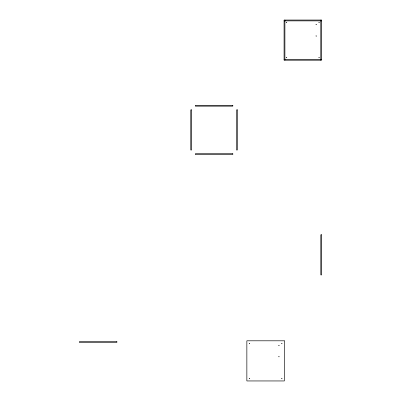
<?xml version="1.0" encoding="UTF-8"?>
<svg xmlns="http://www.w3.org/2000/svg" width="401" height="401" viewBox="0 0 401 401"><rect width="100%" height="100%" fill="white"/><g stroke="black" fill="none" stroke-linecap="round" stroke-linejoin="round"><path stroke-width="0.6" d="M284.083 20.867L321.607 20.867M284.083 59.383L321.607 59.383M320.79 20.05L320.79 60.2M284.9 20.05L284.9 60.2M286.444 22.541L286.795 22.636L286.444 22.541M286.444 57.614L286.795 57.709L286.444 57.614M249.221 343.291L249.567 343.386L249.221 343.291M249.221 378.364L249.567 378.459L249.221 378.364M315.993 24.536L316.344 24.626L315.993 24.536M315.993 35.955L316.344 36.05L315.993 35.955M318.89 22.541L319.241 22.636L318.89 22.541M278.765 345.286L279.116 345.381L278.765 345.286M278.765 356.705L279.116 356.8L278.765 356.705M318.89 57.614L319.241 57.709L318.89 57.614M281.667 343.291L282.013 343.386L281.667 343.291M281.667 378.364L282.013 378.459L281.667 378.364M321.607 20.05L284.083 20.05L284.083 60.2L321.607 60.2L321.607 20.05M232.821 105.328L195.302 105.328L195.302 106.145L232.821 106.145L232.821 105.328M191.588 109.859L190.771 109.859L190.771 150.009L191.588 150.009L191.588 109.859M237.352 109.859L236.54 109.859L236.54 150.009L237.352 150.009L237.352 109.859M232.821 153.723L195.302 153.723L195.302 154.54L232.821 154.54L232.821 153.723M321.627 234.77L320.81 234.77L320.81 274.921L321.627 274.921L321.627 234.77M284.379 340.8L246.856 340.8L246.856 380.95L284.379 380.95L284.379 340.8M116.891 341.622L79.373 341.622L79.373 342.434L116.891 342.434L116.891 341.622"/></g></svg>
